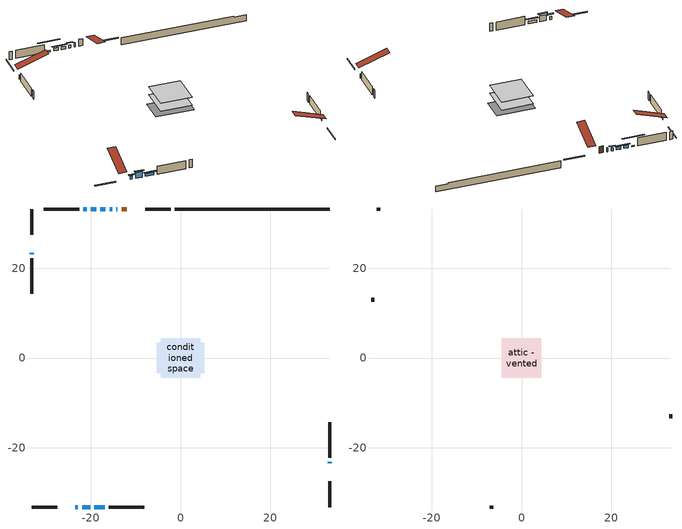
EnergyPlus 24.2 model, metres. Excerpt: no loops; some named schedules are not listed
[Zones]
conditioned space
 floor adiabatic (AdiabaticFloorConstruction): -4.36,-4.36 -4.36,4.36 4.36,4.36 4.36,-4.36 z0.68
 floor foundation (Slab1 construction): -5.26,-3.35 -5.26,3.35 5.26,3.35 5.26,-3.35 z-1.45
 wall outside (RimJoist1 construction): -2.21,33.17 -7.89,33.17 / -33.17,-33.17 -27.48,-33.17 / -33.17,33.17 -33.17,27.48 / 33.17,-33.17 33.17,-27.48 z0.68:0.98
 wall outside (AdiabaticWallConstruction 1): -11.98,33.17 -13.1,33.17 z0.68:2.71
 wall outside (AdiabaticWallConstruction): -23.39,-33.17 -22.83,-33.17 / -15.21,33.17 -15.77,33.17 z0.68:1.6; -14.03,33.17 -14.28,33.17 / -33.17,23.39 -33.17,23.13 / 33.17,-23.39 33.17,-23.13 z0.68:1.9; -16.7,33.17 -17.87,33.17 / -18.79,33.17 -19.96,33.17 z0.68:1.5; -21.9,-33.17 -20.12,-33.17 z0.68:2.41; -19.2,-33.17 -16.86,-33.17 z0.68:1.49; -20.89,33.17 -21.66,33.17 z0.68:1.09
 wall outside (Wall1 construction): -22.58,33.17 -30.47,33.17 / -15.93,-33.17 -8.05,-33.17 / -33.17,22.21 -33.17,14.32 / 33.17,-22.21 33.17,-14.32 z0.68:3.12
 wall foundation (FoundationWall1 construction): -1.28,33.17,-1.45 -1.28,33.17,0.68 29.72,33.17,0.68 29.72,33.17,0.32 33.17,33.17,0.32 33.17,33.17,-1.45
 window (WindowConstruction 4): -23.39,-33.17 -22.83,-33.17 z0.68:1.59
 window (WindowConstruction 8): -14.03,33.17 -14.28,33.17 z0.68:1.9
 window (WindowConstruction 9): -33.17,23.39 -33.17,23.14 z0.68:1.9
 window (WindowConstruction 5): -15.21,33.17 -15.77,33.17 z0.68:1.59
 window (WindowConstruction): -16.7,33.17 -17.87,33.17 z0.68:1.49
 window (WindowConstruction 1): -18.79,33.17 -19.96,33.17 z0.68:1.49
 window (WindowConstruction 2): -21.9,-33.17 -20.13,-33.17 z0.68:2.41
 window (WindowConstruction 3): -19.2,-33.17 -16.86,-33.17 z0.68:1.49
 window (WindowConstruction 6): 33.17,-23.39 33.17,-23.14 z0.68:1.9
 window (WindowConstruction 7): -20.89,33.17 -21.65,33.17 z0.68:1.09
 door (Door): -11.98,33.17 -13.1,33.17 z0.68:2.71
 ceiling adiabatic (AdiabaticFloorConstruction): 4.36,-4.36 4.36,4.36 -4.36,4.36 -4.36,-4.36 z0.68
attic - vented
 floor to conditioned space (Floor1 construction Reversed): -4.35,-4.35 -4.35,4.35 4.35,4.35 4.35,-4.35 z3.12
 wall outside (Wall2 construction): -31.4,33.17 -32.24,33.17 / -7.12,-33.17 -6.28,-33.17 / -33.17,13.39 -33.17,12.55 / 33.17,-13.39 33.17,-12.55 z0.68:3.12
 roof outside (Roof1 construction): -11.05,33.17,3.12 -11.05,24.68,5.95 -8.82,24.68,5.95 -8.82,33.17,3.12; -24.32,-33.17,3.12 -24.32,-24.68,5.95 -26.55,-24.68,5.95 -26.55,-33.17,3.12; -33.17,24.32,3.12 -24.68,24.32,5.95 -24.68,26.55,5.95 -33.17,26.55,3.12; 33.17,-24.32,3.12 24.68,-24.32,5.95 24.68,-26.55,5.95 33.17,-26.55,3.12
shading: -22.22,-33.17 -24,-33.17 -24,-33.63 -22.22,-33.63 z2.2; -16.38,33.17 -14.6,33.17 -14.6,33.46 -16.38,33.46 z2.2; -18.33,33.17 -16.24,33.17 -16.24,33.46 -18.33,33.46 z1.95; -20.42,33.17 -18.33,33.17 -18.33,33.46 -20.42,33.46 z1.95; -19.67,-33.17 -22.36,-33.17 -22.36,-33.63 -19.67,-33.63 z2.87; -16.4,-33.17 -19.66,-33.17 -19.66,-33.63 -16.4,-33.63 z1.95; -24.39,33.17 -18.15,33.17 -18.15,33.46 -24.39,33.46 z3.83
[Building]
Building 1: Terrain=Suburbs
[Site:Location]
Sydney AP_NS: Latitude {deg}=46.16; Longitude {deg}=-60.05; Time Zone {hr}=-4; Elevation {m}=62; Keep Site Location Information=Yes
[Site:GroundTemperature:Shallow]
2.62187, 0.93492, 0.799824, 1.60037, 4.8141, 8.01286, 10.786, 12.5427, 12.692, 11.2632, 8.56075, 5.46011
[Site:WaterMainsTemperature]
Calculation Method=Schedule; Temperature Schedule=mains temperature schedule
[Material] Roughness=Rough; Thermal Absorptance=0.9
Name | Thickness {m} | Conductivity {W/m-K} | Density {kg/m3} | Specific Heat {J/kg-K} | Solar Absorptance | Visible Absorptance
asphalt or fiberglass shingles | 0.00635 | 0.162714 | 1121.4 | 1465.45 | 0.4 | 0.4
ceiling loosefill ins | 0.169333 | 0.0480833 | 16.02 | 1046.75 | 0.7 | 0.7
ceiling stud and cavity | 0.1397 | 0.558701 | 65.682 | 1177.47 | 0.7 | 0.7
concrete 4.0 in. | 0.1016 | 1.803125 | 2242.8 | 837.4 | 0.7 | 0.7
concrete 8.0 in. | 0.2032 | 1.803125 | 2242.8 | 837.4 | 0.7 | 0.7
door material | 0.04445 | 0.0451087 | 512.64 | 1214.23 | 0.7 | 0.7
exterior vertical ins | 0.00231972 | 0.029427 | 32.04 | 1214.23 | 0.7 | 0.7
floor covering | 0.0127 | 0.0433444 | 54.468 | 1339.84 | 0.6 | 0.6
floor rigid ins; wall rigid ins | 0.512978 | 0.029427 | 32.04 | 1214.23 | 0.7 | 0.7
floor stud and cavity | 0.1397 | 1.75129 | 37.0049 | 1207.88 | 0.7 | 0.7
furniture material conditioned space 1 | 0.1524 | 0.115458 | 640.8 | 1214.23 | 0.6 | 0.6
gypsum board | 0.0127 | 0.160291 | 801 | 837.4 | 0.6 | 0.6
gypsum board 1 | 0.0127 | 0.160291 | 801 | 837.4 | 0.7 | 0.7
osb sheathing 0.5 in. | 0.0127 | 0.115458 | 512.64 | 1214.23 | 0.7 | 0.7
osb sheathing 0.75 in. | 0.01905 | 0.115458 | 512.64 | 1214.23 | 0.7 | 0.7
osb sheathing 2.0 in. | 0.0508 | 0.115458 | 512.64 | 1214.23 | 0.7 | 0.7
rim joist stud and cavity | 0.0508 | 0.028891 | 125.044 | 1163.47 | 0.6 | 0.6
wall stud and cavity | 0.1397 | 0.0921469 | 139.0536 | 1170.24 | 0.7 | 0.7
wall stud and cavity 1 | 0.0889 | 6.1454 | 50.32683 | 1063.81 | 0.6 | 0.6
wall stud and cavity 2 | 0.0889 | 0.380278 | 52.3479 | 1209.89 | 0.7 | 0.7
wall stud and cavity 3 | 0.0889 | 0.391764 | 83.0341 | 1211.67 | 0.7 | 0.7
wood siding | 0.0254 | 0.102417 | 544.68 | 1172.36 | 0.4 | 0.4
wood siding 1 | 0.00254 | 0.102417 | 544.68 | 1172.36 | 0.4 | 0.4
wood siding 2; wood siding 3; wood siding 4 | 0.0254 | 0.102417 | 544.68 | 1172.36 | 0.7 | 0.7
[WindowMaterial:SimpleGlazingSystem]
Name | U-Factor {W/m2-K} | Solar Heat Gain Coefficient
WindowMaterial | 2.64027 | 0.64
WindowMaterial 1 | 2.67207 | 0.52
WindowMaterial 2 | 2.64538 | 0.69
WindowMaterial 3 | 2.6732 | 0.45
WindowMaterial 4 | 2.67093 | 0.37
WindowMaterial 5 | 2.67036 | 0.42
[Construction]
AdiabaticFloorConstruction: floor stud and cavity, floor rigid ins, osb sheathing 0.75 in., floor covering
AdiabaticWallConstruction: wood siding 3, wall rigid ins, wall stud and cavity 2, gypsum board
AdiabaticWallConstruction 1: wood siding 4, wall rigid ins, wall stud and cavity 2, gypsum board
Door: door material
Floor1 construction Reversed: gypsum board, ceiling stud and cavity, ceiling loosefill ins
FoundationWall1 construction: concrete 8.0 in., gypsum board 1
furniture construction conditioned space 1: furniture material conditioned space 1
PartitionWallConstruction: gypsum board, wall stud and cavity 3, gypsum board
RimJoist1 construction: wood siding 2, osb sheathing 2.0 in., rim joist stud and cavity
Roof1 construction: asphalt or fiberglass shingles
Slab1 construction: concrete 4.0 in.
Wall1 construction: wood siding, osb sheathing 0.5 in., wall stud and cavity, gypsum board
Wall2 construction: wood siding 1, wall stud and cavity 1
WindowConstruction: WindowMaterial
WindowConstruction 1; WindowConstruction 3: WindowMaterial 1
WindowConstruction 2: WindowMaterial 2
WindowConstruction 4; WindowConstruction 5: WindowMaterial 3
WindowConstruction 6: WindowMaterial 4
WindowConstruction 7; WindowConstruction 8; WindowConstruction 9: WindowMaterial 5
[Zone] Multiplier=1; Part of Total Floor Area=Yes
Name | Volume {m3}
attic - vented | 34.8231
conditioned space | 349.8
[Space]
Name | Zone | Volume {m3}
attic - vented 1 | attic - vented | 34.8231
conditioned space 1 | conditioned space | 349.8
[ZoneInfiltration:EffectiveLeakageArea]
infil attic - vented 1: Zone or Space=attic - vented 1; Schedule=Always On Discrete; Effective Air Leakage Area {cm2}=2677.41; Stack Coefficient=0.000366201; Wind Coefficient=1.29294e-05
[ZoneMixing]
whole house fan mix: Zone or Space=attic - vented; Schedule=Always On Continuous; Design Flow Rate Calculation Method=Flow/Zone; Design Flow Rate {m3/s}=0; Source Zone or Space=conditioned space
[SurfaceProperty:ExposedFoundationPerimeter]
Slab1: Exposed Perimeter Calculation Method=TotalExposedPerimeter; Total Exposed Perimeter {m}=34.442
[InternalMass] Zone or ZoneList=conditioned space; Space or SpaceList=conditioned space 1
Name | Construction | Surface Area {m2}
furniture mass conditioned space 1 | furniture construction conditioned space 1 | 58.564
partition wall mass | PartitionWallConstruction | 146.41
[Lights]
interior lighting: Zone or ZoneList or Space or SpaceList=conditioned space 1; Schedule=interior lighting schedule; Design Level Calculation Method=LightingLevel; Lighting Level {W}=343.2; Return Air Fraction=0; Fraction Radiant=0.6; Fraction Visible=0.2; Fraction Replaceable=1
[People]
occupants: Zone or ZoneList or Space or SpaceList=conditioned space 1; Number of People Schedule=occupants schedule; Number of People Calculation Method=People; Number of People=3; Fraction Radiant=0.314171; Sensible Heat Fraction=0.56303; Activity Level Schedule=occupants activity schedule; Carbon Dioxide Generation Rate {m3/s-W}=0; Enable ASHRAE 55 Comfort Warnings=No; Mean Radiant Temperature Calculation Type=EnclosureAveraged
[ElectricEquipment] Zone or ZoneList or Space or SpaceList=conditioned space 1; Design Level Calculation Method=EquipmentLevel
Name | Schedule | Design Level {W} | Fraction Latent | Fraction Radiant | Fraction Lost
clothes dryer | clothes dryer schedule | 140.772 | 0.015 | 0.081 | 0.85
clothes washer | clothes washer schedule | 32.1985 | 0.03 | 0.162 | 0.7
cooking range | cooking range schedule | 215.147 | 0.08 | 0.432 | 0.2
dishwasher | dishwasher schedule | 66.8632 | 0.3 | 0.18 | 0.4
fridge | fridge schedule | 72.9452 | 0 | 0.6 | 0
mech vent bath fan 0 | mech vent bath fan 0 schedule | 50.2 | 0 | 0 | 1
mech vent house fan | mech vent house fan schedule | 0 | 0 | 0 | 1
mech vent house fan cfis | mech vent house fan cfis schedule | 0 | 0 | 0 | 0
misc plug loads | misc plug loads schedule | 494.7 | 0.045 | 0.513 | 0.1
whole house fan | Always On Discrete | 0 | 0 | 0 | 1
[OtherEquipment] Zone or ZoneList or Space or SpaceList=conditioned space 1; Design Level Calculation Method=EquipmentLevel
Name | Fuel Type | Schedule | Design Level {W} | Fraction Latent | Fraction Radiant | Fraction Lost
clothes dryer 1 | Electricity | clothes dryer schedule | 0 | 0.015 | 0.081 | 0.85
cooking range 1 | Electricity | cooking range schedule | 0 | 0.08 | 0.432 | 0.2
general water use latent | None | general water use schedule | 62.594 | 1 | 0 | 0
general water use sensible | None | general water use schedule | -61.6891 | 0 | 0.6 | 0
mech vent house fan latent load | None | Always On Discrete | 0 | 1 | 0 | 0
mech vent house fan sensible load | None | Always On Discrete | 0 | 0 | 0 | 0
water heater energy adjustment1 | Electricity | Always On Discrete | 0.01 | 0 | 0 | 1
[ZoneInfiltration:DesignFlowRate] Zone or ZoneList or Space or SpaceList=conditioned space 1; Schedule=Always On Discrete; Design Flow Rate Calculation Method=Flow/Zone; Design Flow Rate {m3/s}=0
infil flow; natural vent flow; whole house fan flow
[ZoneControl:Thermostat]
conditioned space Thermostat: Zone or ZoneList=conditioned space; Control Type Schedule=conditioned space Thermostat Schedule; Control 1=conditioned space temperature setpoint; Temperature Difference Between Cutout And Setpoint {deltaC}=0
[AirLoopHVAC:UnitarySystem]
unit heater unitary system: Control Type=Load; Controlling Zone or Thermostat Location=conditioned space; Dehumidification Control Type=None; Availability Schedule=Always On Discrete; Supply Fan=unit heater supply fan; Fan Placement=BlowThrough; Supply Air Fan Operating Mode Schedule=unit heater auto fan schedule; Heating Coil=unit heater htg coil; DX Heating Coil Sizing Ratio=1; Use DOAS DX Cooling Coil=No; Minimum Supply Air Temperature {C}=2; Latent Load Control=SensibleOnlyLoadControl; Cooling Supply Air Flow Rate Method=None; Heating Supply Air Flow Rate Method=SupplyAirFlowRate; Heating Supply Air Flow Rate {m3/s}=0.399739; No Load Supply Air Flow Rate Method=SupplyAirFlowRate; No Load Supply Air Flow Rate {m3/s}=0; No Load Supply Air Flow Rate Control Set To Low Speed=Yes; Maximum Supply Air Temperature {C}=48.8889; Maximum Outdoor Dry-Bulb Temperature for Supplemental Heater Operation {C}=21; Ancillary On-Cycle Electric Power {W}=0; Ancillary Off-Cycle Electric Power {W}=0
[Fan:SystemModel]
unit heater supply fan: Availability Schedule=Always On Discrete; Design Maximum Air Flow Rate {m3/s}=0.399739; Speed Control Method=Discrete; Electric Power Minimum Flow Rate Fraction=0.2; Design Pressure Rise {Pa}=500; Motor Efficiency=1; Motor In Air Stream Fraction=1; Design Electric Power Consumption {W}=Autosize; Design Power Sizing Method=PowerPerFlow; Electric Power Per Unit Flow Rate {W/(m3/s)}=100.065; Electric Power Per Unit Flow Rate Per Unit Pressure {W/((m3/s)-Pa)}=1.66667; Fan Total Efficiency=0.7; Motor Loss Radiative Fraction=0; Number of Speeds=1; Speed Flow Fraction 1=1; Speed Electric Power Fraction 1=1
[Coil:Heating:Fuel]
unit heater htg coil: Availability Schedule=Always On Discrete; Fuel Type=OtherFuel1; Burner Efficiency=0.7; Nominal Capacity {W}=8512.25; On Cycle Parasitic Electric Load {W}=0; Off Cycle Parasitic Fuel Load {W}=0
[Zone equipment]
conditioned space: unit heater unitary system
[Foundation:Kiva]
Foundation Kiva 1: Initial Indoor Air Temperature {C}=18; Wall Height Above Grade {m}=0.680009; Wall Depth Below Slab {m}=0.2032; Custom Block Material Name 1=exterior vertical ins; Custom Block Depth 1 {m}=2.13; Custom Block X Position 1 {m}=0.2159; Custom Block Z Position 1 {m}=0
[Foundation:Kiva:Settings]
Soil Conductivity {W/m-K}=0.849921; Soil Density {kg/m3}=1842.3; Soil Specific Heat {J/kg-K}=418.7; Ground Solar Absorptivity=0.9; Ground Thermal Absorptivity=0.9; Ground Surface Roughness {m}=0.03; Far-Field Width {m}=40; Deep-Ground Boundary Condition=ZeroFlux; Deep-Ground Depth {m}=40; Minimum Cell Dimension {m}=0.2; Maximum Cell Growth Coefficient=3; Simulation Timestep=Timestep
[Exterior:Lights]
exterior lighting: Schedule=exterior lighting schedule; Design Level {W}=75.6
[EnergyManagementSystem:GlobalVariable]
infil_program_Qfan
infil_program_Qinf
natural_vent_program_Qnv
natural_vent_program_Qwhf
[EnergyManagementSystem:Sensor]
Name | Output:Variable or Output:Meter Index Key | Output:Variable or Output:Meter
airflow_gain | infil flow | Infiltration Sensible Heat Gain Energy
airflow_gain_1 | natural vent flow | Infiltration Sensible Heat Gain Energy
airflow_gain_2 | whole house fan flow | Infiltration Sensible Heat Gain Energy
airflow_loss | infil flow | Infiltration Sensible Heat Loss Energy
airflow_loss_1 | natural vent flow | Infiltration Sensible Heat Loss Energy
airflow_loss_2 | whole house fan flow | Infiltration Sensible Heat Loss Energy
clg_load_cond |  | Cooling:EnergyTransfer:Zone:CONDITIONED SPACE
clg_sp_s; clg_sp_s_1 | cooling setpoint | Schedule Value
clothes_dryer_exhaust_0_sch_s | clothes dryer exhaust 0 schedule | Schedule Value
conditioned_space_clg_unmet_s | conditioned space | Zone Cooling Setpoint Not Met Time
conditioned_space_htg_unmet_s | conditioned space | Zone Heating Setpoint Not Met Time
cool_season | cooling season schedule | Schedule Value
fridge_tin_s | conditioned space | Zone Mean Air Temperature
htg_load_cond |  | Heating:EnergyTransfer:Zone:CONDITIONED SPACE
htg_sp_s; htg_sp_s_1 | heating setpoint | Schedule Value
ig_ee_conv | clothes dryer | Electric Equipment Convective Heating Energy
ig_ee_conv_2 | cooking range | Electric Equipment Convective Heating Energy
ig_ee_conv_4 | fridge | Electric Equipment Convective Heating Energy
ig_ee_conv_5 | misc plug loads | Electric Equipment Convective Heating Energy
ig_ee_conv_6 | whole house fan | Electric Equipment Convective Heating Energy
ig_ee_rad | clothes dryer | Electric Equipment Radiant Heating Energy
ig_ee_rad_2 | cooking range | Electric Equipment Radiant Heating Energy
ig_ee_rad_4 | fridge | Electric Equipment Radiant Heating Energy
ig_ee_rad_5 | misc plug loads | Electric Equipment Radiant Heating Energy
ig_ee_rad_6 | whole house fan | Electric Equipment Radiant Heating Energy
ig_lgt_conv | interior lighting | Lights Convective Heating Energy
ig_lgt_rad | interior lighting | Lights Radiant Heating Energy
ig_lgt_vis | interior lighting | Lights Visible Radiation Heating Energy
ig_oe_conv | clothes dryer 1 | Other Equipment Convective Heating Energy
ig_oe_conv_1 | cooking range 1 | Other Equipment Convective Heating Energy
ig_oe_conv_2 | general water use latent | Other Equipment Convective Heating Energy
ig_oe_conv_3 | general water use sensible | Other Equipment Convective Heating Energy
ig_oe_conv_4 | water heater energy adjustment1 | Other Equipment Convective Heating Energy
ig_oe_rad | clothes dryer 1 | Other Equipment Radiant Heating Energy
ig_oe_rad_1 | cooking range 1 | Other Equipment Radiant Heating Energy
ig_oe_rad_2 | general water use latent | Other Equipment Radiant Heating Energy
ig_oe_rad_3 | general water use sensible | Other Equipment Radiant Heating Energy
ig_oe_rad_4 | water heater energy adjustment1 | Other Equipment Radiant Heating Energy
ig_ppl_conv | occupants | People Convective Heating Energy
ig_ppl_rad | occupants | People Radiant Heating Energy
im_conv | furniture mass conditioned space 1 | Surface Inside Face Convection Heat Gain Energy
im_conv_1 | partition wall mass | Surface Inside Face Convection Heat Gain Energy
im_ig | furniture mass conditioned space 1 | Surface Inside Face Internal Gains Radiation Heat Gain Energy
im_ig_1 | partition wall mass | Surface Inside Face Internal Gains Radiation Heat Gain Energy
im_lgt | furniture mass conditioned space 1 | Surface Inside Face Lights Radiation Heat Gain Energy
im_lgt_1 | partition wall mass | Surface Inside Face Lights Radiation Heat Gain Energy
im_sol | furniture mass conditioned space 1 | Surface Inside Face Solar Radiation Heat Gain Energy
im_sol_1 | partition wall mass | Surface Inside Face Solar Radiation Heat Gain Energy
im_surf | furniture mass conditioned space 1 | Surface Inside Face Net Surface Thermal Radiation Heat Gain Energy
im_surf_1 | partition wall mass | Surface Inside Face Net Surface Thermal Radiation Heat Gain Energy
mech_vent_bath_fan_0_sch_s | mech vent bath fan 0 schedule | Schedule Value
mv_conv | mech vent bath fan 0 | Electric Equipment Convective Heating Energy
mv_conv_1 | mech vent house fan | Electric Equipment Convective Heating Energy
mv_conv_2 | mech vent house fan cfis | Electric Equipment Convective Heating Energy
mv_conv_3 | mech vent house fan latent load | Other Equipment Convective Heating Energy
mv_conv_4 | mech vent house fan sensible load | Other Equipment Convective Heating Energy
mv_rad | mech vent bath fan 0 | Electric Equipment Radiant Heating Energy
mv_rad_1 | mech vent house fan | Electric Equipment Radiant Heating Energy
mv_rad_2 | mech vent house fan cfis | Electric Equipment Radiant Heating Energy
mv_rad_3 | mech vent house fan latent load | Other Equipment Radiant Heating Energy
mv_rad_4 | mech vent house fan sensible load | Other Equipment Radiant Heating Energy
natural_vent_s | natural vent schedule | Schedule Value
out_pb_s |  | Site Outdoor Air Barometric Pressure
out_wt_s |  | Site Outdoor Air Humidity Ratio
site_vw_s |  | Site Wind Speed
ss_back_out | Window1 | Surface Window Shortwave from Zone Back Out Window Heat Transfer Rate
ss_back_out_1 | Window10 | Surface Window Shortwave from Zone Back Out Window Heat Transfer Rate
ss_back_out_2 | Window11 | Surface Window Shortwave from Zone Back Out Window Heat Transfer Rate
ss_back_out_3 | Window2 | Surface Window Shortwave from Zone Back Out Window Heat Transfer Rate
ss_back_out_4 | Window3 | Surface Window Shortwave from Zone Back Out Window Heat Transfer Rate
ss_back_out_5 | Window4 | Surface Window Shortwave from Zone Back Out Window Heat Transfer Rate
ss_back_out_6 | Window5 | Surface Window Shortwave from Zone Back Out Window Heat Transfer Rate
ss_back_out_7 | Window6 | Surface Window Shortwave from Zone Back Out Window Heat Transfer Rate
ss_back_out_8 | Window8 | Surface Window Shortwave from Zone Back Out Window Heat Transfer Rate
ss_back_out_9 | Window9 | Surface Window Shortwave from Zone Back Out Window Heat Transfer Rate
ss_conv | Door1 | Surface Inside Face Convection Heat Gain Energy
ss_conv_1 | Window1 | Surface Inside Face Convection Heat Gain Energy
ss_conv_10 | Window9 | Surface Inside Face Convection Heat Gain Energy
ss_conv_2 | Window10 | Surface Inside Face Convection Heat Gain Energy
ss_conv_3 | Window11 | Surface Inside Face Convection Heat Gain Energy
ss_conv_4 | Window2 | Surface Inside Face Convection Heat Gain Energy
ss_conv_5 | Window3 | Surface Inside Face Convection Heat Gain Energy
ss_conv_6 | Window4 | Surface Inside Face Convection Heat Gain Energy
ss_conv_7 | Window5 | Surface Inside Face Convection Heat Gain Energy
ss_conv_8 | Window6 | Surface Inside Face Convection Heat Gain Energy
ss_conv_9 | Window8 | Surface Inside Face Convection Heat Gain Energy
ss_ig | Door1 | Surface Inside Face Internal Gains Radiation Heat Gain Energy
ss_ig_1 | Window1 | Surface Inside Face Internal Gains Radiation Heat Gain Energy
ss_ig_10 | Window9 | Surface Inside Face Internal Gains Radiation Heat Gain Energy
ss_ig_2 | Window10 | Surface Inside Face Internal Gains Radiation Heat Gain Energy
ss_ig_3 | Window11 | Surface Inside Face Internal Gains Radiation Heat Gain Energy
ss_ig_4 | Window2 | Surface Inside Face Internal Gains Radiation Heat Gain Energy
ss_ig_5 | Window3 | Surface Inside Face Internal Gains Radiation Heat Gain Energy
ss_ig_6 | Window4 | Surface Inside Face Internal Gains Radiation Heat Gain Energy
ss_ig_7 | Window5 | Surface Inside Face Internal Gains Radiation Heat Gain Energy
ss_ig_8 | Window6 | Surface Inside Face Internal Gains Radiation Heat Gain Energy
ss_ig_9 | Window8 | Surface Inside Face Internal Gains Radiation Heat Gain Energy
ss_lgt | Door1 | Surface Inside Face Lights Radiation Heat Gain Energy
ss_sol | Door1 | Surface Inside Face Solar Radiation Heat Gain Energy
ss_surf | Door1 | Surface Inside Face Net Surface Thermal Radiation Heat Gain Energy
ss_surf_1 | Window1 | Surface Inside Face Net Surface Thermal Radiation Heat Gain Energy
ss_surf_10 | Window9 | Surface Inside Face Net Surface Thermal Radiation Heat Gain Energy
ss_surf_2 | Window10 | Surface Inside Face Net Surface Thermal Radiation Heat Gain Energy
ss_surf_3 | Window11 | Surface Inside Face Net Surface Thermal Radiation Heat Gain Energy
ss_surf_4 | Window2 | Surface Inside Face Net Surface Thermal Radiation Heat Gain Energy
ss_surf_5 | Window3 | Surface Inside Face Net Surface Thermal Radiation Heat Gain Energy
ss_surf_6 | Window4 | Surface Inside Face Net Surface Thermal Radiation Heat Gain Energy
ss_surf_7 | Window5 | Surface Inside Face Net Surface Thermal Radiation Heat Gain Energy
ss_surf_8 | Window6 | Surface Inside Face Net Surface Thermal Radiation Heat Gain Energy
ss_surf_9 | Window8 | Surface Inside Face Net Surface Thermal Radiation Heat Gain Energy
ss_trans_in | Window1 | Surface Window Transmitted Solar Radiation Rate
ss_trans_in_1 | Window10 | Surface Window Transmitted Solar Radiation Rate
ss_trans_in_2 | Window11 | Surface Window Transmitted Solar Radiation Rate
ss_trans_in_3 | Window2 | Surface Window Transmitted Solar Radiation Rate
ss_trans_in_4 | Window3 | Surface Window Transmitted Solar Radiation Rate
ss_trans_in_5 | Window4 | Surface Window Transmitted Solar Radiation Rate
ss_trans_in_6 | Window5 | Surface Window Transmitted Solar Radiation Rate
ss_trans_in_7 | Window6 | Surface Window Transmitted Solar Radiation Rate
ss_trans_in_8 | Window8 | Surface Window Transmitted Solar Radiation Rate
ss_trans_in_9 | Window9 | Surface Window Transmitted Solar Radiation Rate
ss_trans_out | Window1 | Surface Inside Face Initial Transmitted Diffuse Transmitted Out Window Solar Radiation Rate
ss_trans_out_1 | Window10 | Surface Inside Face Initial Transmitted Diffuse Transmitted Out Window Solar Radiation Rate
ss_trans_out_2 | Window11 | Surface Inside Face Initial Transmitted Diffuse Transmitted Out Window Solar Radiation Rate
ss_trans_out_3 | Window2 | Surface Inside Face Initial Transmitted Diffuse Transmitted Out Window Solar Radiation Rate
ss_trans_out_4 | Window3 | Surface Inside Face Initial Transmitted Diffuse Transmitted Out Window Solar Radiation Rate
ss_trans_out_5 | Window4 | Surface Inside Face Initial Transmitted Diffuse Transmitted Out Window Solar Radiation Rate
ss_trans_out_6 | Window5 | Surface Inside Face Initial Transmitted Diffuse Transmitted Out Window Solar Radiation Rate
ss_trans_out_7 | Window6 | Surface Inside Face Initial Transmitted Diffuse Transmitted Out Window Solar Radiation Rate
ss_trans_out_8 | Window8 | Surface Inside Face Initial Transmitted Diffuse Transmitted Out Window Solar Radiation Rate
ss_trans_out_9 | Window9 | Surface Inside Face Initial Transmitted Diffuse Transmitted Out Window Solar Radiation Rate
s_conv | Floor1 | Surface Inside Face Convection Heat Gain Energy
s_conv_1 | FoundationWall1 | Surface Inside Face Convection Heat Gain Energy
s_conv_10 | Wall1:180 | Surface Inside Face Convection Heat Gain Energy
s_conv_11 | Wall1:270 | Surface Inside Face Convection Heat Gain Energy
s_conv_12 | Wall1:90 | Surface Inside Face Convection Heat Gain Energy
s_conv_2 | inferred conditioned ceiling | Surface Inside Face Convection Heat Gain Energy
s_conv_3 | inferred conditioned floor | Surface Inside Face Convection Heat Gain Energy
s_conv_4 | RimJoist1:0 | Surface Inside Face Convection Heat Gain Energy
s_conv_5 | RimJoist1:180 | Surface Inside Face Convection Heat Gain Energy
s_conv_6 | RimJoist1:270 | Surface Inside Face Convection Heat Gain Energy
s_conv_7 | RimJoist1:90 | Surface Inside Face Convection Heat Gain Energy
s_conv_8 | Slab1 | Surface Inside Face Convection Heat Gain Energy
s_conv_9 | Wall1:0 | Surface Inside Face Convection Heat Gain Energy
s_ig | Floor1 | Surface Inside Face Internal Gains Radiation Heat Gain Energy
s_ig_1 | FoundationWall1 | Surface Inside Face Internal Gains Radiation Heat Gain Energy
s_ig_10 | Wall1:180 | Surface Inside Face Internal Gains Radiation Heat Gain Energy
s_ig_11 | Wall1:270 | Surface Inside Face Internal Gains Radiation Heat Gain Energy
